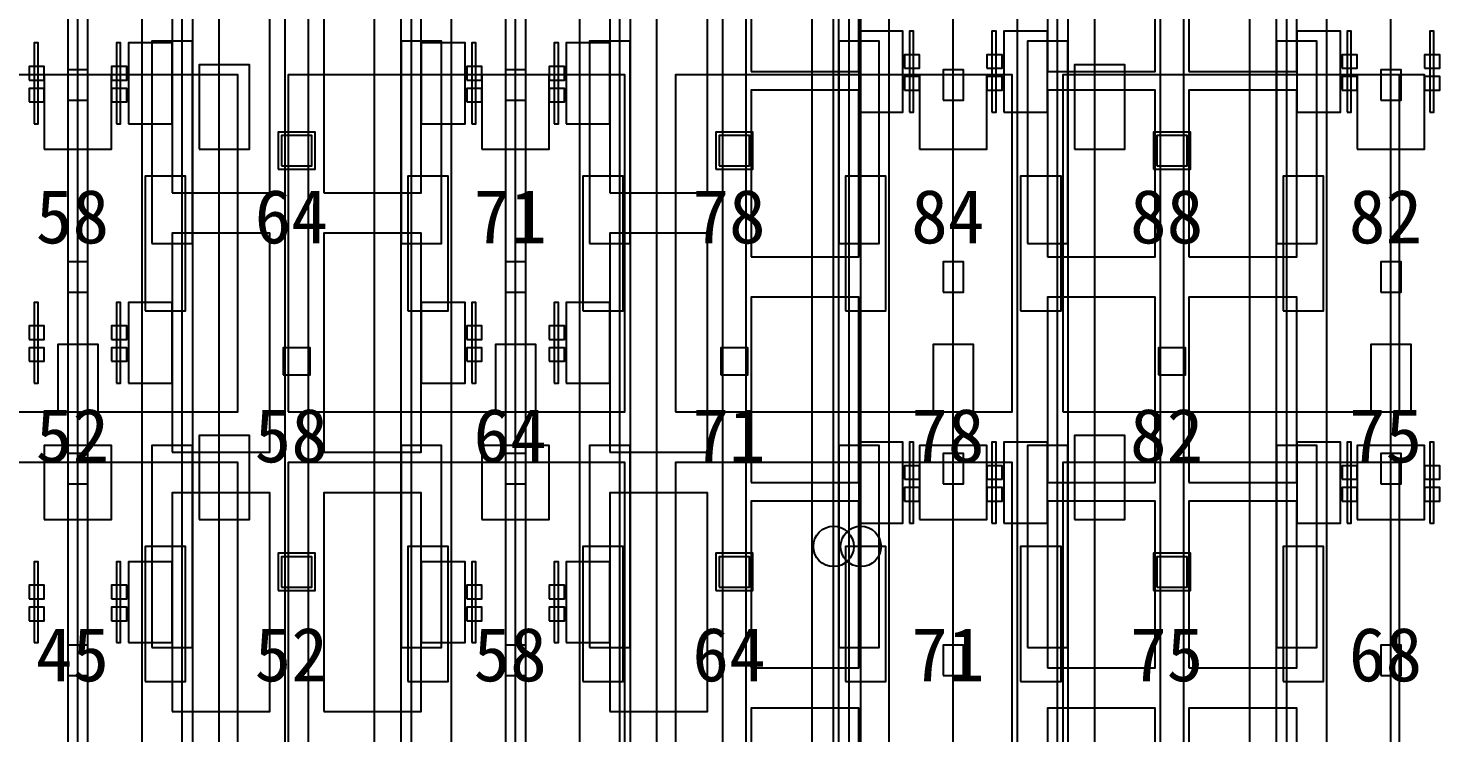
# Model space of a CAD drawing. Header units: metres. Extents: x -1640 to 1560, y -268 to 2338.
# Drawn here: x -243.22 to -201.3, y 1595.47 to 1616.39 of the extents above; entities that cross this region are included whole.
import ezdxf

# ---------------------------------------------------------------- set-up
doc = ezdxf.new("R2010")
doc.units = ezdxf.units.M
for name, color, linetype in [('1F_CHL', 4, 'Continuous'), ('1F_PUMP', 2, 'Continuous'), ('1F_SCR', 3, 'Continuous'), ('1F_STRUCT_COLUMN', 8, 'Continuous'), ('2F_CSF_LATERAL_RACK_CONCEPT', 9, 'Continuous'), ('2F_RFG', 5, 'Continuous'), ('2F_STRUCT_COLUMN', 8, 'Continuous'), ('2F_VMB', 6, 'Continuous'), ('3F_CLEANROOM_OVERHEAD_PIPE_DUCT_CONCEPT', 9, 'Continuous'), ('3F_CVD', 3, 'Continuous'), ('3F_EHS_EGRESS_DIST_M', 2, 'Continuous'), ('3F_FOUP', 5, 'Continuous'), ('3F_OHT', 9, 'Continuous'), ('3F_OHTV', 1, 'Continuous'), ('3F_PHOTO', 1, 'Continuous'), ('3F_STRUCT_COLUMN', 8, 'Continuous'), ('3F_TBAR', 6, 'Continuous'), ('4F_FFU', 1, 'Continuous'), ('4F_STRUCT_PLENUM_TRUSS_CONCEPT', 9, 'Continuous'), ('5F_CHL', 4, 'Continuous'), ('5F_PUMP', 2, 'Continuous'), ('5F_SCR', 3, 'Continuous'), ('5F_STRUCT_COLUMN', 8, 'Continuous'), ('6F_CSF_LATERAL_RACK_CONCEPT', 9, 'Continuous'), ('6F_RFG', 5, 'Continuous'), ('6F_STRUCT_COLUMN', 8, 'Continuous'), ('6F_VMB', 6, 'Continuous'), ('7F_CLEANROOM_OVERHEAD_PIPE_DUCT_CONCEPT', 9, 'Continuous'), ('7F_CVD', 3, 'Continuous'), ('7F_EHS_EGRESS_DIST_M', 2, 'Continuous'), ('7F_FOUP', 5, 'Continuous'), ('7F_OHT', 9, 'Continuous'), ('7F_OHTV', 1, 'Continuous'), ('7F_PHOTO', 1, 'Continuous'), ('7F_STRUCT_COLUMN', 8, 'Continuous'), ('7F_TBAR', 6, 'Continuous'), ('8F_FFU', 1, 'Continuous'), ('8F_STRUCT_PLENUM_TRUSS_CONCEPT', 9, 'Continuous'), ('EHS_TREATED_EXHAUST', 30, 'Continuous'), ('UTIL_PCW.R_CONCEPT', 1, 'Continuous'), ('UTIL_PCW.R_RISER', 1, 'Continuous'), ('UTIL_PCW.S_CONCEPT', 6, 'Continuous'), ('UTIL_PCW.S_RISER', 6, 'Continuous')]:
    doc.layers.add(name, color=color, linetype=linetype)

msp = doc.modelspace()

# ---------------------------------------------------------------- linework, layer by layer
at = {"layer": '1F_CHL'}
for points in [[(-238.15, 1612.8), (-236.65, 1612.8), (-236.65, 1615.3), (-238.15, 1615.3)], [(-212.15, 1612.8), (-210.65, 1612.8), (-210.65, 1615.3), (-212.15, 1615.3)], [(-238.15, 1601.8), (-236.65, 1601.8), (-236.65, 1604.3), (-238.15, 1604.3)], [(-212.15, 1601.8), (-210.65, 1601.8), (-210.65, 1604.3), (-212.15, 1604.3)]]:
    msp.add_lwpolyline(points, close=True, dxfattribs=at)
at = {"layer": '1F_PUMP'}
for points in [[(-239.75, 1608), (-238.55, 1608), (-238.55, 1612), (-239.75, 1612)], [(-231.95, 1608), (-230.75, 1608), (-230.75, 1612), (-231.95, 1612)], [(-226.75, 1608), (-225.55, 1608), (-225.55, 1612), (-226.75, 1612)], [(-218.95, 1608), (-217.75, 1608), (-217.75, 1612), (-218.95, 1612)], [(-213.75, 1608), (-212.55, 1608), (-212.55, 1612), (-213.75, 1612)], [(-205.95, 1608), (-204.75, 1608), (-204.75, 1612), (-205.95, 1612)], [(-239.75, 1597), (-238.55, 1597), (-238.55, 1601), (-239.75, 1601)], [(-231.95, 1597), (-230.75, 1597), (-230.75, 1601), (-231.95, 1601)], [(-226.75, 1597), (-225.55, 1597), (-225.55, 1601), (-226.75, 1601)], [(-218.95, 1597), (-217.75, 1597), (-217.75, 1601), (-218.95, 1601)], [(-213.75, 1597), (-212.55, 1597), (-212.55, 1601), (-213.75, 1601)], [(-205.95, 1597), (-204.75, 1597), (-204.75, 1601), (-205.95, 1601)]]:
    msp.add_lwpolyline(points, close=True, dxfattribs=at)
at = {"layer": '1F_SCR'}
for points in [[(-242.75, 1612.8), (-240.75, 1612.8), (-240.75, 1615), (-242.75, 1615)], [(-229.75, 1612.8), (-227.75, 1612.8), (-227.75, 1615), (-229.75, 1615)], [(-216.75, 1612.8), (-214.75, 1612.8), (-214.75, 1615), (-216.75, 1615)], [(-203.75, 1612.8), (-201.75, 1612.8), (-201.75, 1615), (-203.75, 1615)], [(-242.75, 1601.8), (-240.75, 1601.8), (-240.75, 1604), (-242.75, 1604)], [(-229.75, 1601.8), (-227.75, 1601.8), (-227.75, 1604), (-229.75, 1604)], [(-216.75, 1601.8), (-214.75, 1601.8), (-214.75, 1604), (-216.75, 1604)], [(-203.75, 1601.8), (-201.75, 1601.8), (-201.75, 1604), (-203.75, 1604)]]:
    msp.add_lwpolyline(points, close=True, dxfattribs=at)
at = {"layer": '1F_STRUCT_COLUMN'}
for points in [[(-235.8, 1612.2), (-234.7, 1612.2), (-234.7, 1613.3), (-235.8, 1613.3)], [(-222.8, 1612.2), (-221.7, 1612.2), (-221.7, 1613.3), (-222.8, 1613.3)], [(-209.8, 1612.2), (-208.7, 1612.2), (-208.7, 1613.3), (-209.8, 1613.3)], [(-235.8, 1599.7), (-234.7, 1599.7), (-234.7, 1600.8), (-235.8, 1600.8)], [(-222.8, 1599.7), (-221.7, 1599.7), (-221.7, 1600.8), (-222.8, 1600.8)], [(-209.8, 1599.7), (-208.7, 1599.7), (-208.7, 1600.8), (-209.8, 1600.8)]]:
    msp.add_lwpolyline(points, close=True, dxfattribs=at)
at = {"layer": '2F_CSF_LATERAL_RACK_CONCEPT'}
for points in [[(-238.35, 1573), (-237.55, 1573), (-237.55, 1719), (-238.35, 1719)], [(-232.95, 1573), (-232.15, 1573), (-232.15, 1719), (-232.95, 1719)], [(-225.35, 1573), (-224.55, 1573), (-224.55, 1719), (-225.35, 1719)], [(-219.95, 1573), (-219.15, 1573), (-219.15, 1719), (-219.95, 1719)], [(-212.35, 1573), (-211.55, 1573), (-211.55, 1719), (-212.35, 1719)], [(-206.95, 1573), (-206.15, 1573), (-206.15, 1719), (-206.95, 1719)]]:
    msp.add_lwpolyline(points, close=True, dxfattribs=at)
at = {"layer": '2F_RFG'}
for points in [[(-239.55, 1610), (-238.35, 1610), (-238.35, 1616), (-239.55, 1616)], [(-232.15, 1610), (-230.95, 1610), (-230.95, 1616), (-232.15, 1616)], [(-226.55, 1610), (-225.35, 1610), (-225.35, 1616), (-226.55, 1616)], [(-219.15, 1610), (-217.95, 1610), (-217.95, 1616), (-219.15, 1616)], [(-213.55, 1610), (-212.35, 1610), (-212.35, 1616), (-213.55, 1616)], [(-206.15, 1610), (-204.95, 1610), (-204.95, 1616), (-206.15, 1616)], [(-239.55, 1598), (-238.35, 1598), (-238.35, 1604), (-239.55, 1604)], [(-232.15, 1598), (-230.95, 1598), (-230.95, 1604), (-232.15, 1604)], [(-226.55, 1598), (-225.35, 1598), (-225.35, 1604), (-226.55, 1604)], [(-219.15, 1598), (-217.95, 1598), (-217.95, 1604), (-219.15, 1604)], [(-213.55, 1598), (-212.35, 1598), (-212.35, 1604), (-213.55, 1604)], [(-206.15, 1598), (-204.95, 1598), (-204.95, 1604), (-206.15, 1604)]]:
    msp.add_lwpolyline(points, close=True, dxfattribs=at)
at = {"layer": '2F_STRUCT_COLUMN'}
for points in [[(-235.7, 1612.3), (-234.8, 1612.3), (-234.8, 1613.2), (-235.7, 1613.2)], [(-222.7, 1612.3), (-221.8, 1612.3), (-221.8, 1613.2), (-222.7, 1613.2)], [(-209.7, 1612.3), (-208.8, 1612.3), (-208.8, 1613.2), (-209.7, 1613.2)], [(-235.7, 1599.8), (-234.8, 1599.8), (-234.8, 1600.7), (-235.7, 1600.7)], [(-222.7, 1599.8), (-221.8, 1599.8), (-221.8, 1600.7), (-222.7, 1600.7)], [(-209.7, 1599.8), (-208.8, 1599.8), (-208.8, 1600.7), (-209.7, 1600.7)]]:
    msp.add_lwpolyline(points, close=True, dxfattribs=at)
at = {"layer": '2F_VMB'}
for points in [[(-242.35, 1605), (-241.15, 1605), (-241.15, 1607), (-242.35, 1607)], [(-229.35, 1605), (-228.15, 1605), (-228.15, 1607), (-229.35, 1607)], [(-216.35, 1605), (-215.15, 1605), (-215.15, 1607), (-216.35, 1607)], [(-203.35, 1605), (-202.15, 1605), (-202.15, 1607), (-203.35, 1607)]]:
    msp.add_lwpolyline(points, close=True, dxfattribs=at)
at = {"layer": '3F_CLEANROOM_OVERHEAD_PIPE_DUCT_CONCEPT'}
for points in [[(-239.85, 1572), (-238.65, 1572), (-238.65, 1720), (-239.85, 1720)], [(-231.85, 1572), (-230.65, 1572), (-230.65, 1720), (-231.85, 1720)], [(-226.85, 1572), (-225.65, 1572), (-225.65, 1720), (-226.85, 1720)], [(-218.85, 1572), (-217.65, 1572), (-217.65, 1720), (-218.85, 1720)], [(-213.85, 1572), (-212.65, 1572), (-212.65, 1720), (-213.85, 1720)], [(-205.85, 1572), (-204.65, 1572), (-204.65, 1720), (-205.85, 1720)]]:
    msp.add_lwpolyline(points, close=True, dxfattribs=at)
at = {"layer": '3F_CVD'}
for points in [[(-238.95, 1611.5), (-236.05, 1611.5), (-236.05, 1618), (-238.95, 1618)], [(-234.45, 1611.5), (-231.55, 1611.5), (-231.55, 1618), (-234.45, 1618)], [(-225.95, 1611.5), (-223.05, 1611.5), (-223.05, 1618), (-225.95, 1618)], [(-240.25, 1613.55), (-238.95, 1613.55), (-238.95, 1615.95), (-240.25, 1615.95)], [(-231.55, 1613.55), (-230.25, 1613.55), (-230.25, 1615.95), (-231.55, 1615.95)], [(-227.25, 1613.55), (-225.95, 1613.55), (-225.95, 1615.95), (-227.25, 1615.95)], [(-238.95, 1603.8), (-236.05, 1603.8), (-236.05, 1610.3), (-238.95, 1610.3)], [(-234.45, 1603.8), (-231.55, 1603.8), (-231.55, 1610.3), (-234.45, 1610.3)], [(-225.95, 1603.8), (-223.05, 1603.8), (-223.05, 1610.3), (-225.95, 1610.3)], [(-240.25, 1605.85), (-238.95, 1605.85), (-238.95, 1608.25), (-240.25, 1608.25)], [(-231.55, 1605.85), (-230.25, 1605.85), (-230.25, 1608.25), (-231.55, 1608.25)], [(-227.25, 1605.85), (-225.95, 1605.85), (-225.95, 1608.25), (-227.25, 1608.25)], [(-238.95, 1596.1), (-236.05, 1596.1), (-236.05, 1602.6), (-238.95, 1602.6)], [(-234.45, 1596.1), (-231.55, 1596.1), (-231.55, 1602.6), (-234.45, 1602.6)], [(-225.95, 1596.1), (-223.05, 1596.1), (-223.05, 1602.6), (-225.95, 1602.6)], [(-240.25, 1598.15), (-238.95, 1598.15), (-238.95, 1600.55), (-240.25, 1600.55)], [(-231.55, 1598.15), (-230.25, 1598.15), (-230.25, 1600.55), (-231.55, 1600.55)], [(-227.25, 1598.15), (-225.95, 1598.15), (-225.95, 1600.55), (-227.25, 1600.55)]]:
    msp.add_lwpolyline(points, close=True, dxfattribs=at)
at = {"layer": '3F_FOUP'}
for points in [[(-217.2, 1615.2), (-216.75, 1615.2), (-216.75, 1615.6), (-217.2, 1615.6)], [(-214.75, 1615.2), (-214.3, 1615.2), (-214.3, 1615.6), (-214.75, 1615.6)], [(-204.2, 1615.2), (-203.75, 1615.2), (-203.75, 1615.6), (-204.2, 1615.6)], [(-201.75, 1615.2), (-201.3, 1615.2), (-201.3, 1615.6), (-201.75, 1615.6)], [(-243.2, 1614.85), (-242.75, 1614.85), (-242.75, 1615.25), (-243.2, 1615.25)], [(-240.75, 1614.85), (-240.3, 1614.85), (-240.3, 1615.25), (-240.75, 1615.25)], [(-230.2, 1614.85), (-229.75, 1614.85), (-229.75, 1615.25), (-230.2, 1615.25)], [(-227.75, 1614.85), (-227.3, 1614.85), (-227.3, 1615.25), (-227.75, 1615.25)], [(-243.2, 1614.2), (-242.75, 1614.2), (-242.75, 1614.6), (-243.2, 1614.6)], [(-240.75, 1614.2), (-240.3, 1614.2), (-240.3, 1614.6), (-240.75, 1614.6)], [(-230.2, 1614.2), (-229.75, 1614.2), (-229.75, 1614.6), (-230.2, 1614.6)], [(-227.75, 1614.2), (-227.3, 1614.2), (-227.3, 1614.6), (-227.75, 1614.6)], [(-217.2, 1614.55), (-216.75, 1614.55), (-216.75, 1614.95), (-217.2, 1614.95)], [(-214.75, 1614.55), (-214.3, 1614.55), (-214.3, 1614.95), (-214.75, 1614.95)], [(-204.2, 1614.55), (-203.75, 1614.55), (-203.75, 1614.95), (-204.2, 1614.95)], [(-201.75, 1614.55), (-201.3, 1614.55), (-201.3, 1614.95), (-201.75, 1614.95)], [(-243.2, 1607.15), (-242.75, 1607.15), (-242.75, 1607.55), (-243.2, 1607.55)], [(-240.75, 1607.15), (-240.3, 1607.15), (-240.3, 1607.55), (-240.75, 1607.55)], [(-230.2, 1607.15), (-229.75, 1607.15), (-229.75, 1607.55), (-230.2, 1607.55)], [(-227.75, 1607.15), (-227.3, 1607.15), (-227.3, 1607.55), (-227.75, 1607.55)], [(-243.2, 1606.5), (-242.75, 1606.5), (-242.75, 1606.9), (-243.2, 1606.9)], [(-240.75, 1606.5), (-240.3, 1606.5), (-240.3, 1606.9), (-240.75, 1606.9)], [(-230.2, 1606.5), (-229.75, 1606.5), (-229.75, 1606.9), (-230.2, 1606.9)], [(-227.75, 1606.5), (-227.3, 1606.5), (-227.3, 1606.9), (-227.75, 1606.9)], [(-217.2, 1603), (-216.75, 1603), (-216.75, 1603.4), (-217.2, 1603.4)], [(-214.75, 1603), (-214.3, 1603), (-214.3, 1603.4), (-214.75, 1603.4)], [(-204.2, 1603), (-203.75, 1603), (-203.75, 1603.4), (-204.2, 1603.4)], [(-201.75, 1603), (-201.3, 1603), (-201.3, 1603.4), (-201.75, 1603.4)], [(-217.2, 1602.35), (-216.75, 1602.35), (-216.75, 1602.75), (-217.2, 1602.75)], [(-214.75, 1602.35), (-214.3, 1602.35), (-214.3, 1602.75), (-214.75, 1602.75)], [(-204.2, 1602.35), (-203.75, 1602.35), (-203.75, 1602.75), (-204.2, 1602.75)], [(-201.75, 1602.35), (-201.3, 1602.35), (-201.3, 1602.75), (-201.75, 1602.75)], [(-243.2, 1599.45), (-242.75, 1599.45), (-242.75, 1599.85), (-243.2, 1599.85)], [(-240.75, 1599.45), (-240.3, 1599.45), (-240.3, 1599.85), (-240.75, 1599.85)], [(-230.2, 1599.45), (-229.75, 1599.45), (-229.75, 1599.85), (-230.2, 1599.85)], [(-227.75, 1599.45), (-227.3, 1599.45), (-227.3, 1599.85), (-227.75, 1599.85)], [(-243.2, 1598.8), (-242.75, 1598.8), (-242.75, 1599.2), (-243.2, 1599.2)], [(-240.75, 1598.8), (-240.3, 1598.8), (-240.3, 1599.2), (-240.75, 1599.2)], [(-230.2, 1598.8), (-229.75, 1598.8), (-229.75, 1599.2), (-230.2, 1599.2)], [(-227.75, 1598.8), (-227.3, 1598.8), (-227.3, 1599.2), (-227.75, 1599.2)]]:
    msp.add_lwpolyline(points, close=True, dxfattribs=at)
at = {"layer": '3F_OHT'}
for p, q in [((-241.75, 1572), (-241.75, 1642)), ((-228.75, 1572), (-228.75, 1642)), ((-215.75, 1572), (-215.75, 1642)), ((-202.75, 1572), (-202.75, 1642))]:
    msp.add_line(p, q, dxfattribs=at)
at = {"layer": '3F_OHTV'}
for points in [[(-242.05, 1614.25), (-241.45, 1614.25), (-241.45, 1615.15), (-242.05, 1615.15)], [(-229.05, 1614.25), (-228.45, 1614.25), (-228.45, 1615.15), (-229.05, 1615.15)], [(-216.05, 1614.25), (-215.45, 1614.25), (-215.45, 1615.15), (-216.05, 1615.15)], [(-203.05, 1614.25), (-202.45, 1614.25), (-202.45, 1615.15), (-203.05, 1615.15)], [(-242.05, 1608.55), (-241.45, 1608.55), (-241.45, 1609.45), (-242.05, 1609.45)], [(-229.05, 1608.55), (-228.45, 1608.55), (-228.45, 1609.45), (-229.05, 1609.45)], [(-216.05, 1608.55), (-215.45, 1608.55), (-215.45, 1609.45), (-216.05, 1609.45)], [(-203.05, 1608.55), (-202.45, 1608.55), (-202.45, 1609.45), (-203.05, 1609.45)], [(-242.05, 1602.86), (-241.45, 1602.86), (-241.45, 1603.76), (-242.05, 1603.76)], [(-229.05, 1602.86), (-228.45, 1602.86), (-228.45, 1603.76), (-229.05, 1603.76)], [(-216.05, 1602.86), (-215.45, 1602.86), (-215.45, 1603.76), (-216.05, 1603.76)], [(-203.05, 1602.86), (-202.45, 1602.86), (-202.45, 1603.76), (-203.05, 1603.76)], [(-242.05, 1597.17), (-241.45, 1597.17), (-241.45, 1598.07), (-242.05, 1598.07)], [(-229.05, 1597.17), (-228.45, 1597.17), (-228.45, 1598.07), (-229.05, 1598.07)], [(-216.05, 1597.17), (-215.45, 1597.17), (-215.45, 1598.07), (-216.05, 1598.07)], [(-203.05, 1597.17), (-202.45, 1597.17), (-202.45, 1598.07), (-203.05, 1598.07)]]:
    msp.add_lwpolyline(points, close=True, dxfattribs=at)
at = {"layer": '3F_PHOTO'}
for points in [[(-221.75, 1615.1), (-218.55, 1615.1), (-218.55, 1620.6), (-221.75, 1620.6)], [(-212.95, 1615.1), (-209.75, 1615.1), (-209.75, 1620.6), (-212.95, 1620.6)], [(-208.75, 1615.1), (-205.55, 1615.1), (-205.55, 1620.6), (-208.75, 1620.6)], [(-218.55, 1613.9), (-217.25, 1613.9), (-217.25, 1616.3), (-218.55, 1616.3)], [(-214.25, 1613.9), (-212.95, 1613.9), (-212.95, 1616.3), (-214.25, 1616.3)], [(-205.55, 1613.9), (-204.25, 1613.9), (-204.25, 1616.3), (-205.55, 1616.3)], [(-221.75, 1609.6), (-218.55, 1609.6), (-218.55, 1614.55), (-221.75, 1614.55)], [(-212.95, 1609.6), (-209.75, 1609.6), (-209.75, 1614.55), (-212.95, 1614.55)], [(-208.75, 1609.6), (-205.55, 1609.6), (-205.55, 1614.55), (-208.75, 1614.55)], [(-221.75, 1602.9), (-218.55, 1602.9), (-218.55, 1608.4), (-221.75, 1608.4)], [(-212.95, 1602.9), (-209.75, 1602.9), (-209.75, 1608.4), (-212.95, 1608.4)], [(-208.75, 1602.9), (-205.55, 1602.9), (-205.55, 1608.4), (-208.75, 1608.4)], [(-218.55, 1601.7), (-217.25, 1601.7), (-217.25, 1604.1), (-218.55, 1604.1)], [(-214.25, 1601.7), (-212.95, 1601.7), (-212.95, 1604.1), (-214.25, 1604.1)], [(-205.55, 1601.7), (-204.25, 1601.7), (-204.25, 1604.1), (-205.55, 1604.1)], [(-221.75, 1597.4), (-218.55, 1597.4), (-218.55, 1602.35), (-221.75, 1602.35)], [(-212.95, 1597.4), (-209.75, 1597.4), (-209.75, 1602.35), (-212.95, 1602.35)], [(-208.75, 1597.4), (-205.55, 1597.4), (-205.55, 1602.35), (-208.75, 1602.35)], [(-221.75, 1590.7), (-218.55, 1590.7), (-218.55, 1596.2), (-221.75, 1596.2)], [(-212.95, 1590.7), (-209.75, 1590.7), (-209.75, 1596.2), (-212.95, 1596.2)], [(-208.75, 1590.7), (-205.55, 1590.7), (-205.55, 1596.2), (-208.75, 1596.2)]]:
    msp.add_lwpolyline(points, close=True, dxfattribs=at)
at = {"layer": '3F_STRUCT_COLUMN'}
for points in [[(-235.65, 1606.1), (-234.85, 1606.1), (-234.85, 1606.9), (-235.65, 1606.9)], [(-222.65, 1606.1), (-221.85, 1606.1), (-221.85, 1606.9), (-222.65, 1606.9)], [(-209.65, 1606.1), (-208.85, 1606.1), (-208.85, 1606.9), (-209.65, 1606.9)]]:
    msp.add_lwpolyline(points, close=True, dxfattribs=at)
at = {"layer": '3F_TBAR'}
for points in [[(-217.05, 1613.9), (-216.93, 1613.9), (-216.93, 1616.3), (-217.05, 1616.3)], [(-214.6, 1613.9), (-214.48, 1613.9), (-214.48, 1616.3), (-214.6, 1616.3)], [(-204.05, 1613.9), (-203.93, 1613.9), (-203.93, 1616.3), (-204.05, 1616.3)], [(-201.6, 1613.9), (-201.48, 1613.9), (-201.48, 1616.3), (-201.6, 1616.3)], [(-243.05, 1613.55), (-242.93, 1613.55), (-242.93, 1615.95), (-243.05, 1615.95)], [(-240.6, 1613.55), (-240.48, 1613.55), (-240.48, 1615.95), (-240.6, 1615.95)], [(-230.05, 1613.55), (-229.93, 1613.55), (-229.93, 1615.95), (-230.05, 1615.95)], [(-227.6, 1613.55), (-227.48, 1613.55), (-227.48, 1615.95), (-227.6, 1615.95)], [(-243.05, 1605.85), (-242.93, 1605.85), (-242.93, 1608.25), (-243.05, 1608.25)], [(-240.6, 1605.85), (-240.48, 1605.85), (-240.48, 1608.25), (-240.6, 1608.25)], [(-230.05, 1605.85), (-229.93, 1605.85), (-229.93, 1608.25), (-230.05, 1608.25)], [(-227.6, 1605.85), (-227.48, 1605.85), (-227.48, 1608.25), (-227.6, 1608.25)], [(-217.05, 1601.7), (-216.93, 1601.7), (-216.93, 1604.1), (-217.05, 1604.1)], [(-214.6, 1601.7), (-214.48, 1601.7), (-214.48, 1604.1), (-214.6, 1604.1)], [(-204.05, 1601.7), (-203.93, 1601.7), (-203.93, 1604.1), (-204.05, 1604.1)], [(-201.6, 1601.7), (-201.48, 1601.7), (-201.48, 1604.1), (-201.6, 1604.1)], [(-243.05, 1598.15), (-242.93, 1598.15), (-242.93, 1600.55), (-243.05, 1600.55)], [(-240.6, 1598.15), (-240.48, 1598.15), (-240.48, 1600.55), (-240.6, 1600.55)], [(-230.05, 1598.15), (-229.93, 1598.15), (-229.93, 1600.55), (-230.05, 1600.55)], [(-227.6, 1598.15), (-227.48, 1598.15), (-227.48, 1600.55), (-227.6, 1600.55)]]:
    msp.add_lwpolyline(points, close=True, dxfattribs=at)
at = {"layer": '4F_FFU'}
for points in [[(-247, 1605), (-237, 1605), (-237, 1615), (-247, 1615)], [(-235.5, 1605), (-225.5, 1605), (-225.5, 1615), (-235.5, 1615)], [(-224, 1605), (-214, 1605), (-214, 1615), (-224, 1615)], [(-212.5, 1605), (-202.5, 1605), (-202.5, 1615), (-212.5, 1615)], [(-247, 1593.5), (-237, 1593.5), (-237, 1603.5), (-247, 1603.5)], [(-235.5, 1593.5), (-225.5, 1593.5), (-225.5, 1603.5), (-235.5, 1603.5)], [(-224, 1593.5), (-214, 1593.5), (-214, 1603.5), (-224, 1603.5)], [(-212.5, 1593.5), (-202.5, 1593.5), (-202.5, 1603.5), (-212.5, 1603.5)]]:
    msp.add_lwpolyline(points, close=True, dxfattribs=at)
at = {"layer": '4F_STRUCT_PLENUM_TRUSS_CONCEPT'}
for points in [[(-235.6, 1569), (-234.9, 1569), (-234.9, 1723), (-235.6, 1723)], [(-222.6, 1569), (-221.9, 1569), (-221.9, 1723), (-222.6, 1723)], [(-209.6, 1569), (-208.9, 1569), (-208.9, 1723), (-209.6, 1723)]]:
    msp.add_lwpolyline(points, close=True, dxfattribs=at)
at = {"layer": '5F_CHL'}
for points in [[(-238.15, 1612.8), (-236.65, 1612.8), (-236.65, 1615.3), (-238.15, 1615.3)], [(-212.15, 1612.8), (-210.65, 1612.8), (-210.65, 1615.3), (-212.15, 1615.3)], [(-238.15, 1601.8), (-236.65, 1601.8), (-236.65, 1604.3), (-238.15, 1604.3)], [(-212.15, 1601.8), (-210.65, 1601.8), (-210.65, 1604.3), (-212.15, 1604.3)]]:
    msp.add_lwpolyline(points, close=True, dxfattribs=at)
at = {"layer": '5F_PUMP'}
for points in [[(-239.75, 1608), (-238.55, 1608), (-238.55, 1612), (-239.75, 1612)], [(-231.95, 1608), (-230.75, 1608), (-230.75, 1612), (-231.95, 1612)], [(-226.75, 1608), (-225.55, 1608), (-225.55, 1612), (-226.75, 1612)], [(-218.95, 1608), (-217.75, 1608), (-217.75, 1612), (-218.95, 1612)], [(-213.75, 1608), (-212.55, 1608), (-212.55, 1612), (-213.75, 1612)], [(-205.95, 1608), (-204.75, 1608), (-204.75, 1612), (-205.95, 1612)], [(-239.75, 1597), (-238.55, 1597), (-238.55, 1601), (-239.75, 1601)], [(-231.95, 1597), (-230.75, 1597), (-230.75, 1601), (-231.95, 1601)], [(-226.75, 1597), (-225.55, 1597), (-225.55, 1601), (-226.75, 1601)], [(-218.95, 1597), (-217.75, 1597), (-217.75, 1601), (-218.95, 1601)], [(-213.75, 1597), (-212.55, 1597), (-212.55, 1601), (-213.75, 1601)], [(-205.95, 1597), (-204.75, 1597), (-204.75, 1601), (-205.95, 1601)]]:
    msp.add_lwpolyline(points, close=True, dxfattribs=at)
at = {"layer": '5F_SCR'}
for points in [[(-242.75, 1612.8), (-240.75, 1612.8), (-240.75, 1615), (-242.75, 1615)], [(-229.75, 1612.8), (-227.75, 1612.8), (-227.75, 1615), (-229.75, 1615)], [(-216.75, 1612.8), (-214.75, 1612.8), (-214.75, 1615), (-216.75, 1615)], [(-203.75, 1612.8), (-201.75, 1612.8), (-201.75, 1615), (-203.75, 1615)], [(-242.75, 1601.8), (-240.75, 1601.8), (-240.75, 1604), (-242.75, 1604)], [(-229.75, 1601.8), (-227.75, 1601.8), (-227.75, 1604), (-229.75, 1604)], [(-216.75, 1601.8), (-214.75, 1601.8), (-214.75, 1604), (-216.75, 1604)], [(-203.75, 1601.8), (-201.75, 1601.8), (-201.75, 1604), (-203.75, 1604)]]:
    msp.add_lwpolyline(points, close=True, dxfattribs=at)
at = {"layer": '5F_STRUCT_COLUMN'}
for points in [[(-235.8, 1612.2), (-234.7, 1612.2), (-234.7, 1613.3), (-235.8, 1613.3)], [(-222.8, 1612.2), (-221.7, 1612.2), (-221.7, 1613.3), (-222.8, 1613.3)], [(-209.8, 1612.2), (-208.7, 1612.2), (-208.7, 1613.3), (-209.8, 1613.3)], [(-235.8, 1599.7), (-234.7, 1599.7), (-234.7, 1600.8), (-235.8, 1600.8)], [(-222.8, 1599.7), (-221.7, 1599.7), (-221.7, 1600.8), (-222.8, 1600.8)], [(-209.8, 1599.7), (-208.7, 1599.7), (-208.7, 1600.8), (-209.8, 1600.8)]]:
    msp.add_lwpolyline(points, close=True, dxfattribs=at)
at = {"layer": '6F_CSF_LATERAL_RACK_CONCEPT'}
for points in [[(-238.35, 1573), (-237.55, 1573), (-237.55, 1719), (-238.35, 1719)], [(-232.95, 1573), (-232.15, 1573), (-232.15, 1719), (-232.95, 1719)], [(-225.35, 1573), (-224.55, 1573), (-224.55, 1719), (-225.35, 1719)], [(-219.95, 1573), (-219.15, 1573), (-219.15, 1719), (-219.95, 1719)], [(-212.35, 1573), (-211.55, 1573), (-211.55, 1719), (-212.35, 1719)], [(-206.95, 1573), (-206.15, 1573), (-206.15, 1719), (-206.95, 1719)]]:
    msp.add_lwpolyline(points, close=True, dxfattribs=at)
at = {"layer": '6F_RFG'}
for points in [[(-239.55, 1610), (-238.35, 1610), (-238.35, 1616), (-239.55, 1616)], [(-232.15, 1610), (-230.95, 1610), (-230.95, 1616), (-232.15, 1616)], [(-226.55, 1610), (-225.35, 1610), (-225.35, 1616), (-226.55, 1616)], [(-219.15, 1610), (-217.95, 1610), (-217.95, 1616), (-219.15, 1616)], [(-213.55, 1610), (-212.35, 1610), (-212.35, 1616), (-213.55, 1616)], [(-206.15, 1610), (-204.95, 1610), (-204.95, 1616), (-206.15, 1616)], [(-239.55, 1598), (-238.35, 1598), (-238.35, 1604), (-239.55, 1604)], [(-232.15, 1598), (-230.95, 1598), (-230.95, 1604), (-232.15, 1604)], [(-226.55, 1598), (-225.35, 1598), (-225.35, 1604), (-226.55, 1604)], [(-219.15, 1598), (-217.95, 1598), (-217.95, 1604), (-219.15, 1604)], [(-213.55, 1598), (-212.35, 1598), (-212.35, 1604), (-213.55, 1604)], [(-206.15, 1598), (-204.95, 1598), (-204.95, 1604), (-206.15, 1604)]]:
    msp.add_lwpolyline(points, close=True, dxfattribs=at)
at = {"layer": '6F_STRUCT_COLUMN'}
for points in [[(-235.7, 1612.3), (-234.8, 1612.3), (-234.8, 1613.2), (-235.7, 1613.2)], [(-222.7, 1612.3), (-221.8, 1612.3), (-221.8, 1613.2), (-222.7, 1613.2)], [(-209.7, 1612.3), (-208.8, 1612.3), (-208.8, 1613.2), (-209.7, 1613.2)], [(-235.7, 1599.8), (-234.8, 1599.8), (-234.8, 1600.7), (-235.7, 1600.7)], [(-222.7, 1599.8), (-221.8, 1599.8), (-221.8, 1600.7), (-222.7, 1600.7)], [(-209.7, 1599.8), (-208.8, 1599.8), (-208.8, 1600.7), (-209.7, 1600.7)]]:
    msp.add_lwpolyline(points, close=True, dxfattribs=at)
at = {"layer": '6F_VMB'}
for points in [[(-242.35, 1605), (-241.15, 1605), (-241.15, 1607), (-242.35, 1607)], [(-229.35, 1605), (-228.15, 1605), (-228.15, 1607), (-229.35, 1607)], [(-216.35, 1605), (-215.15, 1605), (-215.15, 1607), (-216.35, 1607)], [(-203.35, 1605), (-202.15, 1605), (-202.15, 1607), (-203.35, 1607)]]:
    msp.add_lwpolyline(points, close=True, dxfattribs=at)
at = {"layer": '7F_CLEANROOM_OVERHEAD_PIPE_DUCT_CONCEPT'}
for points in [[(-239.85, 1572), (-238.65, 1572), (-238.65, 1720), (-239.85, 1720)], [(-231.85, 1572), (-230.65, 1572), (-230.65, 1720), (-231.85, 1720)], [(-226.85, 1572), (-225.65, 1572), (-225.65, 1720), (-226.85, 1720)], [(-218.85, 1572), (-217.65, 1572), (-217.65, 1720), (-218.85, 1720)], [(-213.85, 1572), (-212.65, 1572), (-212.65, 1720), (-213.85, 1720)], [(-205.85, 1572), (-204.65, 1572), (-204.65, 1720), (-205.85, 1720)]]:
    msp.add_lwpolyline(points, close=True, dxfattribs=at)
at = {"layer": '7F_CVD'}
for points in [[(-238.95, 1611.5), (-236.05, 1611.5), (-236.05, 1618), (-238.95, 1618)], [(-234.45, 1611.5), (-231.55, 1611.5), (-231.55, 1618), (-234.45, 1618)], [(-225.95, 1611.5), (-223.05, 1611.5), (-223.05, 1618), (-225.95, 1618)], [(-240.25, 1613.55), (-238.95, 1613.55), (-238.95, 1615.95), (-240.25, 1615.95)], [(-231.55, 1613.55), (-230.25, 1613.55), (-230.25, 1615.95), (-231.55, 1615.95)], [(-227.25, 1613.55), (-225.95, 1613.55), (-225.95, 1615.95), (-227.25, 1615.95)], [(-238.95, 1603.8), (-236.05, 1603.8), (-236.05, 1610.3), (-238.95, 1610.3)], [(-234.45, 1603.8), (-231.55, 1603.8), (-231.55, 1610.3), (-234.45, 1610.3)], [(-225.95, 1603.8), (-223.05, 1603.8), (-223.05, 1610.3), (-225.95, 1610.3)], [(-240.25, 1605.85), (-238.95, 1605.85), (-238.95, 1608.25), (-240.25, 1608.25)], [(-231.55, 1605.85), (-230.25, 1605.85), (-230.25, 1608.25), (-231.55, 1608.25)], [(-227.25, 1605.85), (-225.95, 1605.85), (-225.95, 1608.25), (-227.25, 1608.25)], [(-238.95, 1596.1), (-236.05, 1596.1), (-236.05, 1602.6), (-238.95, 1602.6)], [(-234.45, 1596.1), (-231.55, 1596.1), (-231.55, 1602.6), (-234.45, 1602.6)], [(-225.95, 1596.1), (-223.05, 1596.1), (-223.05, 1602.6), (-225.95, 1602.6)], [(-240.25, 1598.15), (-238.95, 1598.15), (-238.95, 1600.55), (-240.25, 1600.55)], [(-231.55, 1598.15), (-230.25, 1598.15), (-230.25, 1600.55), (-231.55, 1600.55)], [(-227.25, 1598.15), (-225.95, 1598.15), (-225.95, 1600.55), (-227.25, 1600.55)]]:
    msp.add_lwpolyline(points, close=True, dxfattribs=at)
at = {"layer": '7F_FOUP'}
for points in [[(-217.2, 1615.2), (-216.75, 1615.2), (-216.75, 1615.6), (-217.2, 1615.6)], [(-214.75, 1615.2), (-214.3, 1615.2), (-214.3, 1615.6), (-214.75, 1615.6)], [(-204.2, 1615.2), (-203.75, 1615.2), (-203.75, 1615.6), (-204.2, 1615.6)], [(-201.75, 1615.2), (-201.3, 1615.2), (-201.3, 1615.6), (-201.75, 1615.6)], [(-243.2, 1614.85), (-242.75, 1614.85), (-242.75, 1615.25), (-243.2, 1615.25)], [(-240.75, 1614.85), (-240.3, 1614.85), (-240.3, 1615.25), (-240.75, 1615.25)], [(-230.2, 1614.85), (-229.75, 1614.85), (-229.75, 1615.25), (-230.2, 1615.25)], [(-227.75, 1614.85), (-227.3, 1614.85), (-227.3, 1615.25), (-227.75, 1615.25)], [(-243.2, 1614.2), (-242.75, 1614.2), (-242.75, 1614.6), (-243.2, 1614.6)], [(-240.75, 1614.2), (-240.3, 1614.2), (-240.3, 1614.6), (-240.75, 1614.6)], [(-230.2, 1614.2), (-229.75, 1614.2), (-229.75, 1614.6), (-230.2, 1614.6)], [(-227.75, 1614.2), (-227.3, 1614.2), (-227.3, 1614.6), (-227.75, 1614.6)], [(-217.2, 1614.55), (-216.75, 1614.55), (-216.75, 1614.95), (-217.2, 1614.95)], [(-214.75, 1614.55), (-214.3, 1614.55), (-214.3, 1614.95), (-214.75, 1614.95)], [(-204.2, 1614.55), (-203.75, 1614.55), (-203.75, 1614.95), (-204.2, 1614.95)], [(-201.75, 1614.55), (-201.3, 1614.55), (-201.3, 1614.95), (-201.75, 1614.95)], [(-243.2, 1607.15), (-242.75, 1607.15), (-242.75, 1607.55), (-243.2, 1607.55)], [(-240.75, 1607.15), (-240.3, 1607.15), (-240.3, 1607.55), (-240.75, 1607.55)], [(-230.2, 1607.15), (-229.75, 1607.15), (-229.75, 1607.55), (-230.2, 1607.55)], [(-227.75, 1607.15), (-227.3, 1607.15), (-227.3, 1607.55), (-227.75, 1607.55)], [(-243.2, 1606.5), (-242.75, 1606.5), (-242.75, 1606.9), (-243.2, 1606.9)], [(-240.75, 1606.5), (-240.3, 1606.5), (-240.3, 1606.9), (-240.75, 1606.9)], [(-230.2, 1606.5), (-229.75, 1606.5), (-229.75, 1606.9), (-230.2, 1606.9)], [(-227.75, 1606.5), (-227.3, 1606.5), (-227.3, 1606.9), (-227.75, 1606.9)], [(-217.2, 1603), (-216.75, 1603), (-216.75, 1603.4), (-217.2, 1603.4)], [(-214.75, 1603), (-214.3, 1603), (-214.3, 1603.4), (-214.75, 1603.4)], [(-204.2, 1603), (-203.75, 1603), (-203.75, 1603.4), (-204.2, 1603.4)], [(-201.75, 1603), (-201.3, 1603), (-201.3, 1603.4), (-201.75, 1603.4)], [(-217.2, 1602.35), (-216.75, 1602.35), (-216.75, 1602.75), (-217.2, 1602.75)], [(-214.75, 1602.35), (-214.3, 1602.35), (-214.3, 1602.75), (-214.75, 1602.75)], [(-204.2, 1602.35), (-203.75, 1602.35), (-203.75, 1602.75), (-204.2, 1602.75)], [(-201.75, 1602.35), (-201.3, 1602.35), (-201.3, 1602.75), (-201.75, 1602.75)], [(-243.2, 1599.45), (-242.75, 1599.45), (-242.75, 1599.85), (-243.2, 1599.85)], [(-240.75, 1599.45), (-240.3, 1599.45), (-240.3, 1599.85), (-240.75, 1599.85)], [(-230.2, 1599.45), (-229.75, 1599.45), (-229.75, 1599.85), (-230.2, 1599.85)], [(-227.75, 1599.45), (-227.3, 1599.45), (-227.3, 1599.85), (-227.75, 1599.85)], [(-243.2, 1598.8), (-242.75, 1598.8), (-242.75, 1599.2), (-243.2, 1599.2)], [(-240.75, 1598.8), (-240.3, 1598.8), (-240.3, 1599.2), (-240.75, 1599.2)], [(-230.2, 1598.8), (-229.75, 1598.8), (-229.75, 1599.2), (-230.2, 1599.2)], [(-227.75, 1598.8), (-227.3, 1598.8), (-227.3, 1599.2), (-227.75, 1599.2)]]:
    msp.add_lwpolyline(points, close=True, dxfattribs=at)
at = {"layer": '7F_OHT'}
for p, q in [((-241.75, 1572), (-241.75, 1642)), ((-228.75, 1572), (-228.75, 1642)), ((-215.75, 1572), (-215.75, 1642)), ((-202.75, 1572), (-202.75, 1642))]:
    msp.add_line(p, q, dxfattribs=at)
at = {"layer": '7F_OHTV'}
for points in [[(-242.05, 1614.25), (-241.45, 1614.25), (-241.45, 1615.15), (-242.05, 1615.15)], [(-229.05, 1614.25), (-228.45, 1614.25), (-228.45, 1615.15), (-229.05, 1615.15)], [(-216.05, 1614.25), (-215.45, 1614.25), (-215.45, 1615.15), (-216.05, 1615.15)], [(-203.05, 1614.25), (-202.45, 1614.25), (-202.45, 1615.15), (-203.05, 1615.15)], [(-242.05, 1608.55), (-241.45, 1608.55), (-241.45, 1609.45), (-242.05, 1609.45)], [(-229.05, 1608.55), (-228.45, 1608.55), (-228.45, 1609.45), (-229.05, 1609.45)], [(-216.05, 1608.55), (-215.45, 1608.55), (-215.45, 1609.45), (-216.05, 1609.45)], [(-203.05, 1608.55), (-202.45, 1608.55), (-202.45, 1609.45), (-203.05, 1609.45)], [(-242.05, 1602.86), (-241.45, 1602.86), (-241.45, 1603.76), (-242.05, 1603.76)], [(-229.05, 1602.86), (-228.45, 1602.86), (-228.45, 1603.76), (-229.05, 1603.76)], [(-216.05, 1602.86), (-215.45, 1602.86), (-215.45, 1603.76), (-216.05, 1603.76)], [(-203.05, 1602.86), (-202.45, 1602.86), (-202.45, 1603.76), (-203.05, 1603.76)], [(-242.05, 1597.17), (-241.45, 1597.17), (-241.45, 1598.07), (-242.05, 1598.07)], [(-229.05, 1597.17), (-228.45, 1597.17), (-228.45, 1598.07), (-229.05, 1598.07)], [(-216.05, 1597.17), (-215.45, 1597.17), (-215.45, 1598.07), (-216.05, 1598.07)], [(-203.05, 1597.17), (-202.45, 1597.17), (-202.45, 1598.07), (-203.05, 1598.07)]]:
    msp.add_lwpolyline(points, close=True, dxfattribs=at)
at = {"layer": '7F_PHOTO'}
for points in [[(-221.75, 1615.1), (-218.55, 1615.1), (-218.55, 1620.6), (-221.75, 1620.6)], [(-212.95, 1615.1), (-209.75, 1615.1), (-209.75, 1620.6), (-212.95, 1620.6)], [(-208.75, 1615.1), (-205.55, 1615.1), (-205.55, 1620.6), (-208.75, 1620.6)], [(-218.55, 1613.9), (-217.25, 1613.9), (-217.25, 1616.3), (-218.55, 1616.3)], [(-214.25, 1613.9), (-212.95, 1613.9), (-212.95, 1616.3), (-214.25, 1616.3)], [(-205.55, 1613.9), (-204.25, 1613.9), (-204.25, 1616.3), (-205.55, 1616.3)], [(-221.75, 1609.6), (-218.55, 1609.6), (-218.55, 1614.55), (-221.75, 1614.55)], [(-212.95, 1609.6), (-209.75, 1609.6), (-209.75, 1614.55), (-212.95, 1614.55)], [(-208.75, 1609.6), (-205.55, 1609.6), (-205.55, 1614.55), (-208.75, 1614.55)], [(-221.75, 1602.9), (-218.55, 1602.9), (-218.55, 1608.4), (-221.75, 1608.4)], [(-212.95, 1602.9), (-209.75, 1602.9), (-209.75, 1608.4), (-212.95, 1608.4)], [(-208.75, 1602.9), (-205.55, 1602.9), (-205.55, 1608.4), (-208.75, 1608.4)], [(-218.55, 1601.7), (-217.25, 1601.7), (-217.25, 1604.1), (-218.55, 1604.1)], [(-214.25, 1601.7), (-212.95, 1601.7), (-212.95, 1604.1), (-214.25, 1604.1)], [(-205.55, 1601.7), (-204.25, 1601.7), (-204.25, 1604.1), (-205.55, 1604.1)], [(-221.75, 1597.4), (-218.55, 1597.4), (-218.55, 1602.35), (-221.75, 1602.35)], [(-212.95, 1597.4), (-209.75, 1597.4), (-209.75, 1602.35), (-212.95, 1602.35)], [(-208.75, 1597.4), (-205.55, 1597.4), (-205.55, 1602.35), (-208.75, 1602.35)], [(-221.75, 1590.7), (-218.55, 1590.7), (-218.55, 1596.2), (-221.75, 1596.2)], [(-212.95, 1590.7), (-209.75, 1590.7), (-209.75, 1596.2), (-212.95, 1596.2)], [(-208.75, 1590.7), (-205.55, 1590.7), (-205.55, 1596.2), (-208.75, 1596.2)]]:
    msp.add_lwpolyline(points, close=True, dxfattribs=at)
at = {"layer": '7F_STRUCT_COLUMN'}
for points in [[(-235.65, 1606.1), (-234.85, 1606.1), (-234.85, 1606.9), (-235.65, 1606.9)], [(-222.65, 1606.1), (-221.85, 1606.1), (-221.85, 1606.9), (-222.65, 1606.9)], [(-209.65, 1606.1), (-208.85, 1606.1), (-208.85, 1606.9), (-209.65, 1606.9)]]:
    msp.add_lwpolyline(points, close=True, dxfattribs=at)
at = {"layer": '7F_TBAR'}
for points in [[(-217.05, 1613.9), (-216.93, 1613.9), (-216.93, 1616.3), (-217.05, 1616.3)], [(-214.6, 1613.9), (-214.48, 1613.9), (-214.48, 1616.3), (-214.6, 1616.3)], [(-204.05, 1613.9), (-203.93, 1613.9), (-203.93, 1616.3), (-204.05, 1616.3)], [(-201.6, 1613.9), (-201.48, 1613.9), (-201.48, 1616.3), (-201.6, 1616.3)], [(-243.05, 1613.55), (-242.93, 1613.55), (-242.93, 1615.95), (-243.05, 1615.95)], [(-240.6, 1613.55), (-240.48, 1613.55), (-240.48, 1615.95), (-240.6, 1615.95)], [(-230.05, 1613.55), (-229.93, 1613.55), (-229.93, 1615.95), (-230.05, 1615.95)], [(-227.6, 1613.55), (-227.48, 1613.55), (-227.48, 1615.95), (-227.6, 1615.95)], [(-243.05, 1605.85), (-242.93, 1605.85), (-242.93, 1608.25), (-243.05, 1608.25)], [(-240.6, 1605.85), (-240.48, 1605.85), (-240.48, 1608.25), (-240.6, 1608.25)], [(-230.05, 1605.85), (-229.93, 1605.85), (-229.93, 1608.25), (-230.05, 1608.25)], [(-227.6, 1605.85), (-227.48, 1605.85), (-227.48, 1608.25), (-227.6, 1608.25)], [(-217.05, 1601.7), (-216.93, 1601.7), (-216.93, 1604.1), (-217.05, 1604.1)], [(-214.6, 1601.7), (-214.48, 1601.7), (-214.48, 1604.1), (-214.6, 1604.1)], [(-204.05, 1601.7), (-203.93, 1601.7), (-203.93, 1604.1), (-204.05, 1604.1)], [(-201.6, 1601.7), (-201.48, 1601.7), (-201.48, 1604.1), (-201.6, 1604.1)], [(-243.05, 1598.15), (-242.93, 1598.15), (-242.93, 1600.55), (-243.05, 1600.55)], [(-240.6, 1598.15), (-240.48, 1598.15), (-240.48, 1600.55), (-240.6, 1600.55)], [(-230.05, 1598.15), (-229.93, 1598.15), (-229.93, 1600.55), (-230.05, 1600.55)], [(-227.6, 1598.15), (-227.48, 1598.15), (-227.48, 1600.55), (-227.6, 1600.55)]]:
    msp.add_lwpolyline(points, close=True, dxfattribs=at)
at = {"layer": '8F_FFU'}
for points in [[(-247, 1605), (-237, 1605), (-237, 1615), (-247, 1615)], [(-235.5, 1605), (-225.5, 1605), (-225.5, 1615), (-235.5, 1615)], [(-224, 1605), (-214, 1605), (-214, 1615), (-224, 1615)], [(-212.5, 1605), (-202.5, 1605), (-202.5, 1615), (-212.5, 1615)], [(-247, 1593.5), (-237, 1593.5), (-237, 1603.5), (-247, 1603.5)], [(-235.5, 1593.5), (-225.5, 1593.5), (-225.5, 1603.5), (-235.5, 1603.5)], [(-224, 1593.5), (-214, 1593.5), (-214, 1603.5), (-224, 1603.5)], [(-212.5, 1593.5), (-202.5, 1593.5), (-202.5, 1603.5), (-212.5, 1603.5)]]:
    msp.add_lwpolyline(points, close=True, dxfattribs=at)
at = {"layer": '8F_STRUCT_PLENUM_TRUSS_CONCEPT'}
for points in [[(-235.6, 1569), (-234.9, 1569), (-234.9, 1723), (-235.6, 1723)], [(-222.6, 1569), (-221.9, 1569), (-221.9, 1723), (-222.6, 1723)], [(-209.6, 1569), (-208.9, 1569), (-208.9, 1723), (-209.6, 1723)]]:
    msp.add_lwpolyline(points, close=True, dxfattribs=at)
at = {"layer": 'EHS_TREATED_EXHAUST'}
for points in [[(-242.05, 1573), (-241.45, 1573), (-241.45, 1731), (-242.05, 1731)], [(-242.05, 1573), (-241.45, 1573), (-241.45, 1731), (-242.05, 1731)], [(-229.05, 1573), (-228.45, 1573), (-228.45, 1731), (-229.05, 1731)], [(-229.05, 1573), (-228.45, 1573), (-228.45, 1731), (-229.05, 1731)]]:
    msp.add_lwpolyline(points, close=True, dxfattribs=at)
at = {"layer": 'UTIL_PCW.R_CONCEPT'}
msp.add_line((-218.495, 1574.78), (-218.495, 1717.23), dxfattribs=at)
msp.add_line((-218.495, 1574.78), (-218.495, 1717.23), dxfattribs=at)
at = {"layer": 'UTIL_PCW.R_RISER'}
msp.add_circle((-218.495, 1601.005), 0.6, dxfattribs=at)
msp.add_circle((-218.495, 1601.005), 0.6, dxfattribs=at)
at = {"layer": 'UTIL_PCW.S_CONCEPT'}
msp.add_line((-219.305, 1574.78), (-219.305, 1717.23), dxfattribs=at)
msp.add_line((-219.305, 1574.78), (-219.305, 1717.23), dxfattribs=at)
at = {"layer": 'UTIL_PCW.S_RISER'}
msp.add_circle((-219.305, 1601.005), 0.6, dxfattribs=at)
msp.add_circle((-219.305, 1601.005), 0.6, dxfattribs=at)

# ---------------------------------------------------------------- texts
at = {"layer": '3F_EHS_EGRESS_DIST_M'}
for s, p in [('58', (-243, 1610)), ('64', (-236.5, 1610)), ('71', (-230, 1610)), ('78', (-223.5, 1610)), ('84', (-217, 1610)), ('88', (-210.5, 1610)), ('82', (-204, 1610)), ('52', (-243, 1603.5)), ('58', (-236.5, 1603.5)), ('64', (-230, 1603.5)), ('71', (-223.5, 1603.5)), ('78', (-217, 1603.5)), ('82', (-210.5, 1603.5)), ('75', (-204, 1603.5)), ('45', (-243, 1597)), ('52', (-236.5, 1597)), ('58', (-230, 1597)), ('64', (-223.5, 1597)), ('71', (-217, 1597)), ('75', (-210.5, 1597)), ('68', (-204, 1597))]:
    msp.add_text(s, height=1.6, dxfattribs=at).set_placement(p)
at = {"layer": '7F_EHS_EGRESS_DIST_M'}
for s, p in [('58', (-243, 1610)), ('64', (-236.5, 1610)), ('71', (-230, 1610)), ('78', (-223.5, 1610)), ('84', (-217, 1610)), ('88', (-210.5, 1610)), ('82', (-204, 1610)), ('52', (-243, 1603.5)), ('58', (-236.5, 1603.5)), ('64', (-230, 1603.5)), ('71', (-223.5, 1603.5)), ('78', (-217, 1603.5)), ('82', (-210.5, 1603.5)), ('75', (-204, 1603.5)), ('45', (-243, 1597)), ('52', (-236.5, 1597)), ('58', (-230, 1597)), ('64', (-223.5, 1597)), ('71', (-217, 1597)), ('75', (-210.5, 1597)), ('68', (-204, 1597))]:
    msp.add_text(s, height=1.6, dxfattribs=at).set_placement(p)

doc.saveas('drawing.dxf')
